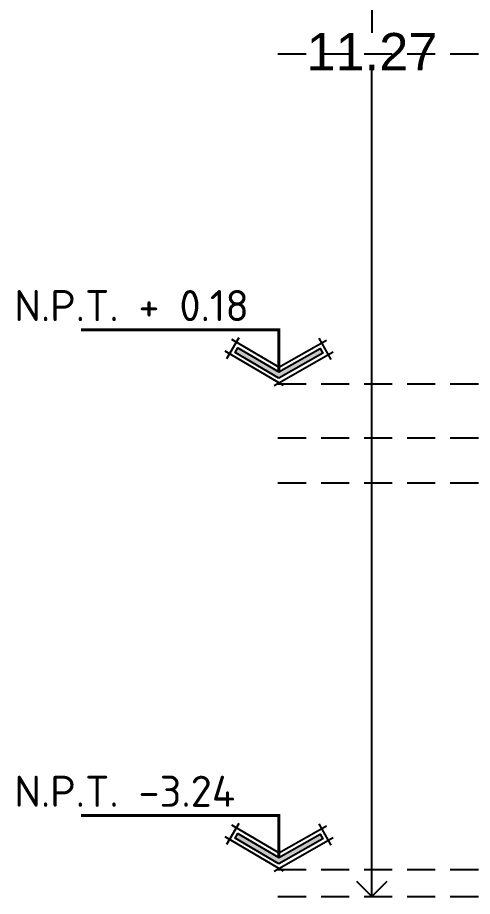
# Model space of a CAD drawing. Header units: metres. Extents: x -58 to 722, y -1100 to 345.
# Drawn here: x 192.06 to 195.09, y -489.26 to -483.4 of the extents above; entities that cross this region are included whole.
import ezdxf

# ---------------------------------------------------------------- set-up
doc = ezdxf.new("R2010")
doc.units = ezdxf.units.M
doc.header["$MEASUREMENT"] = 0
doc.linetypes.add('HIDDEN2', pattern=[0.1875, 0.125, -0.0625])
doc.layers.get('0').update_dxf_attribs({"color": 255})
doc.layers.get('DEFPOINTS').update_dxf_attribs({"color": 250})
for name, color, linetype in [('FSR_ARQ_007PROYECCIONES', 200, 'HIDDEN2'), ('FSR_ARQ_015COTAS', 125, 'Continuous'), ('TEXTOS', 7, 'Continuous')]:
    doc.layers.add(name, color=color, linetype=linetype)
doc.styles.add('LOCAL', font='isocpeur.ttf', dxfattribs={"width": 0.75, "height": 0.15})
doc.styles.add('style1', font='arial.ttf')
doc.dimstyles.new('PP_PACO', dxfattribs={"dimtxt": 0.18, "dimasz": 0.075, "dimexe": 0.075, "dimexo": 0, "dimgap": 0, "dimtad": 0, "dimtih": 1, "dimtoh": 1, "dimzin": 1, "dimdsep": 46, "dimtxsty": 'style1', "dimcen": 0.15, "dimse1": 1, "dimse2": 1, "dimclrd": 256, "dimclre": 256, "dimadec": 0, "dimazin": 0, "dimtfac": 1, "dimtmove": 0, "dimatfit": 3, "dimfxl": 0.075, "dimarcsym": 0})

# ---------------------------------------------------------------- blocks, each defined once
blk = doc.blocks.new('_Open90')
at = {"color": 0, "linetype": 'ByBlock', "lineweight": -2}
for p, q in [((-0.5, 0.5), (0, 0)), ((0, 0), (-1, 0)), ((0, 0), (-0.5, -0.5))]:
    blk.add_line(p, q, dxfattribs=at)
blk = doc.blocks.new('*D664')
at = {"layer": 'DEFPOINTS', "color": 0, "ltscale": 0.005, "transparency": 16777216}
for p in [(194.4195, -477.9946), (194.9956, -477.9946), (194.9956, -489.2646)]:
    blk.add_point(p, dxfattribs=at)
at = {"layer": 'FSR_ARQ_015COTAS', "lineweight": -2, "ltscale": 0.005, "transparency": 16777216}
for p, q in [((194.4195, -478.1946), (194.4195, -483.5041)), ((194.4195, -489.0646), (194.4195, -483.7551))]:
    blk.add_line(p, q, dxfattribs=at)
at = {"layer": 'FSR_ARQ_015COTAS', "lineweight": -2, "ltscale": 0.005, "transparency": 16777216, "xscale": 0.2, "yscale": 0.2, "zscale": 0.2}
for p, rotation in [((194.4195, -477.9946), 90), ((194.4195, -489.2646), 270)]:
    blk.add_blockref('_Open90', p, dxfattribs=dict(at, rotation=rotation))
at = {"layer": 'FSR_ARQ_015COTAS', "color": 0, "ltscale": 0.005, "transparency": 16777216, "insert": (194.4195, -483.6296), "char_height": 0.25, "attachment_point": 5, "style": 'style1'}
blk.add_mtext('11.27', dxfattribs=at)
blk = doc.blocks.new('Flecha_1')
blk.add_hatch(color=256).paths.add_polyline_path([(0, 0.000758), (0.003041, -0.000998), (0.002854, -0.001323), (0, 0.000325), (-0.002854, -0.001323), (-0.003041, -0.000998)])
for p, q in [((0.000325, 0.00127), (-0.00375, -0.001083)), ((-0.000325, 0.00127), (0.00375, -0.001083)), ((0, 0), (-0.003281, -0.001894)), ((0, 0), (0.003281, -0.001894)), ((-0.003613, -0.00057), (-0.002769, -0.002032)), ((0.003613, -0.00057), (0.002769, -0.002032))]:
    blk.add_line(p, q)
blk.add_lwpolyline([(0, 0.000758), (0.003041, -0.000998), (0.002854, -0.001323), (0, 0.000325), (-0.002854, -0.001323), (-0.003041, -0.000998)], close=True)

msp = doc.modelspace()

# ---------------------------------------------------------------- linework, layer by layer
at = {"layer": 'FSR_ARQ_007PROYECCIONES', "ltscale": 1.5}
for p, q in [((193.7923, -483.6446), (216.1629, -483.6446)), ((193.7923, -485.8446), (216.1629, -485.8446)), ((193.7923, -486.2046), (216.1629, -486.2046)), ((193.7923, -486.5046), (216.1629, -486.5046)), ((193.7923, -489.0846), (216.1629, -489.0846)), ((193.7923, -489.2646), (216.1629, -489.2646))]:
    msp.add_line(p, q, dxfattribs=at)
at = {"layer": 'TEXTOS', "const_width": 0.02}
for points in [[(193.799, -485.7652), (193.799, -485.4849), (192.4774, -485.4849)], [(193.799, -489.0052), (193.799, -488.7249), (192.4774, -488.7249)]]:
    msp.add_lwpolyline(points, dxfattribs=at)

# ---------------------------------------------------------------- block references
at = {"layer": 'TEXTOS', "xscale": 96.2046114645297, "yscale": 96.2046114645297, "zscale": 96.2046114645297, "rotation": 179.5449717127303}
for p in [(193.7993, -485.7339), (193.7993, -488.9739)]:
    msp.add_blockref('Flecha_1', p, dxfattribs=at)

# ---------------------------------------------------------------- texts
at = {"layer": 'TEXTOS', "style": 'LOCAL'}
for s, p in [('N.P.T. + 0.18', (192.0329, -485.427)), ('N.P.T. -3.24', (192.0329, -488.667))]:
    msp.add_text(s, height=0.207504, rotation=360, dxfattribs=at).set_placement(p)

# ---------------------------------------------------------------- dimensions: what is measured, and where the dimension line sits
at = {"layer": 'FSR_ARQ_015COTAS', "ltscale": 0.005}
dim = msp.add_linear_dim(base=(194.4195, -477.9946), p1=(194.9956, -489.2646), p2=(194.9956, -477.9946), angle=90, dimstyle='PP_PACO', override={"dimtxt": 0.25, "dimasz": 0.2, "dimblk1": 'Open90', "dimblk2": 'Open90', "dimsah": 1, "dimtmove": 1, "dimfxlon": 1}, dxfattribs=at)
dim.commit()
dim.dimension.update_dxf_attribs({"geometry": '*D664', "text_midpoint": (194.4195, -483.6296)})

doc.saveas('drawing.dxf')
